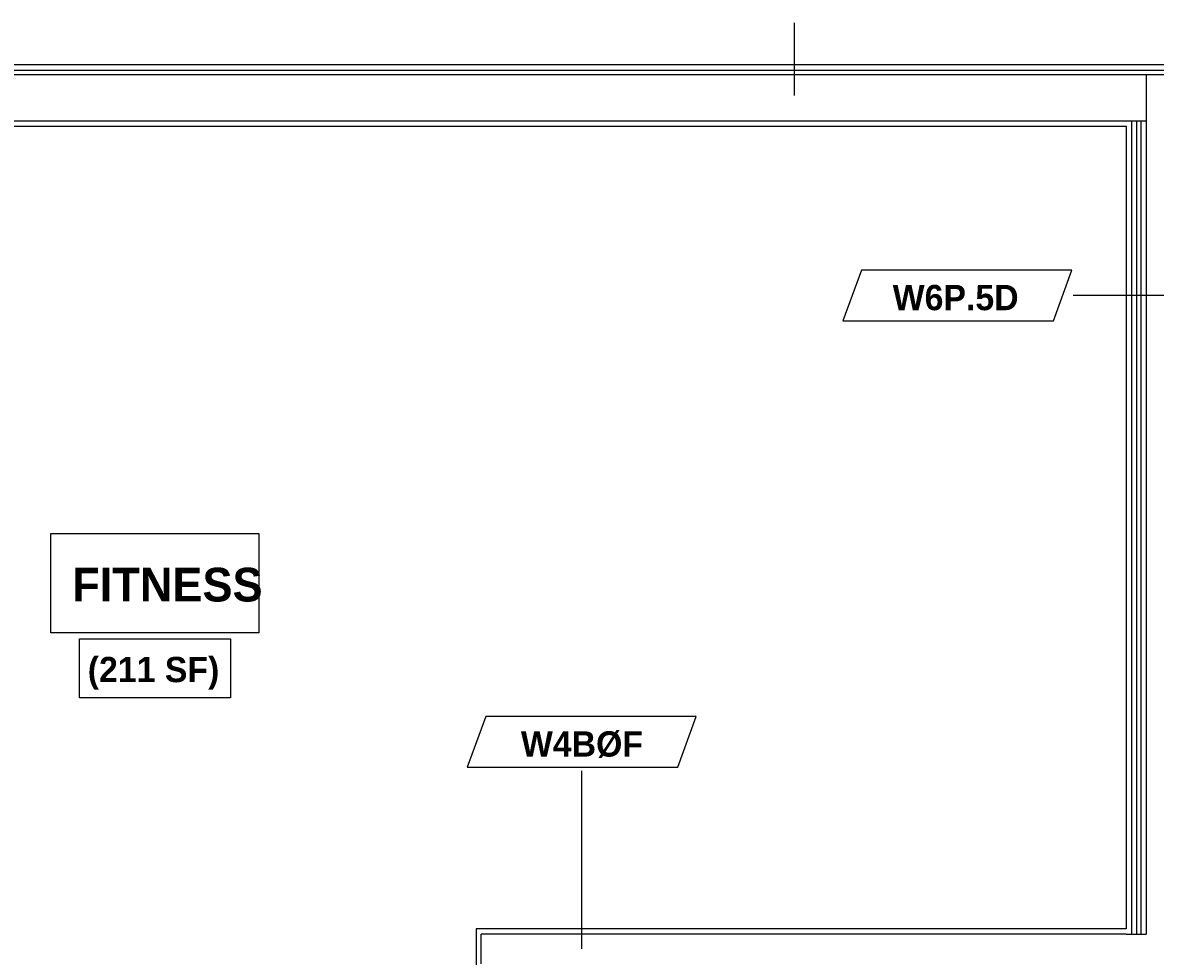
# Model space of a CAD drawing. Header units: inches. Extents: x -4058 to -1781, y 9814 to 12264.
# Drawn here: x -3052.1 to -2917.7, y 11542.1 to 11652.9 of the extents above; entities that cross this region are included whole.
import ezdxf

# ---------------------------------------------------------------- set-up
doc = ezdxf.new("R2010")
doc.units = ezdxf.units.IN
doc.header["$MEASUREMENT"] = 0
for name, color, linetype, lineweight in [('0-1', 7, 'Continuous', 5), ('A-AREA-IDEN', 2, 'Continuous', 9), ('A-WALL-1', 7, 'Continuous', 9), ('A-WALL-2', 250, 'Continuous', 18), ('A-WALL-IDEN', 211, 'Continuous', 9), ('I-WALL-1', 7, 'Continuous', 9)]:
    doc.layers.add(name, color=color, linetype=linetype, lineweight=lineweight)
doc.styles.add('Century Gothic_B', font='GOTHICB.TTF', dxfattribs={"height": 4})
doc.styles.add('Century Gothic_B_1', font='GOTHICB.TTF', dxfattribs={"height": 3})

# ---------------------------------------------------------------- blocks, each defined once
blk = doc.blocks.new('CTR - 1st Phase - Common Walls_rvt-1-UNIT PLANS - 1ST FLOOR')
at = {"layer": 'A-WALL-1'}
for p, q in [((-2921.2, 11545.35), (-2998.32, 11545.35)), ((-2998.32, 11545.35), (-2998.32, 11544.73)), ((-2998.32, 11544.73), (-2998.32, 11540.6))]:
    blk.add_line(p, q, dxfattribs=at)
at = {"layer": 'A-WALL-2'}
for p, q in [((-3157.14, 11647.24), (-2921.2, 11647.24)), ((-2921.2, 11647.24), (-2913.32, 11647.24)), ((-3157.14, 11646.74), (-2921.2, 11646.74)), ((-2921.2, 11646.74), (-2918.82, 11646.74)), ((-2918.82, 11646.74), (-2918.82, 11641.24)), ((-2918.82, 11646.74), (-2918.82, 11641.24)), ((-2918.82, 11646.74), (-2913.32, 11646.74)), ((-3157.14, 11641.24), (-2921.2, 11641.24)), ((-2921.2, 11641.24), (-2920.57, 11641.24)), ((-2920.57, 11641.24), (-2920.57, 11544.73)), ((-2920.57, 11641.24), (-2919.95, 11641.24)), ((-2919.95, 11641.24), (-2919.95, 11544.73)), ((-2919.95, 11641.24), (-2919.45, 11641.24)), ((-2919.45, 11641.24), (-2919.45, 11544.73)), ((-2919.45, 11641.24), (-2918.82, 11641.24)), ((-2918.82, 11641.24), (-2918.82, 11544.73)), ((-2921.2, 11544.73), (-2997.7, 11544.73)), ((-2997.7, 11541.23), (-2997.7, 11544.73)), ((-2921.2, 11544.73), (-2920.57, 11544.73)), ((-2920.57, 11544.73), (-2919.95, 11544.73)), ((-2919.95, 11544.73), (-2919.45, 11544.73)), ((-2919.45, 11544.73), (-2918.82, 11544.73))]:
    blk.add_line(p, q, dxfattribs=at)
at = {"layer": 'I-WALL-1'}
for p, q in [((-2921.2, 11647.86), (-3157.14, 11647.86)), ((-2912.7, 11647.86), (-2921.2, 11647.86)), ((-3157.14, 11640.61), (-2921.2, 11640.61)), ((-2921.2, 11640.61), (-2921.2, 11545.35))]:
    blk.add_line(p, q, dxfattribs=at)
blk = doc.blocks.new('Wall Tag - Arch Wall-3956453-UNIT PLANS - 1ST FLOOR')
at = {"layer": 'A-WALL-IDEN'}
for p, q in [((-0.3561, 0.0937), (-0.4244, -0.0937)), ((0.4244, 0.0937), (-0.3561, 0.0937)), ((0.3561, -0.0937), (0.4244, 0.0937)), ((-0.4244, -0.0937), (0.3561, -0.0937))]:
    blk.add_line(p, q, dxfattribs=at)

msp = doc.modelspace()

# ---------------------------------------------------------------- linework, layer by layer
at = {"layer": 'A-AREA-IDEN', "flags": 128}
for points in [[(-3048.79, 11592.26), (-3024.08, 11592.26), (-3024.08, 11580.47), (-3048.79, 11580.47)], [(-3045.39, 11579.79), (-3027.47, 11579.79), (-3027.47, 11572.79), (-3045.39, 11572.79)]]:
    msp.add_lwpolyline(points, close=True, dxfattribs=at)
at = {"layer": 'A-WALL-IDEN'}
for p, q in [((-2960.53, 11644.24), (-2960.53, 11652.87)), ((-2916.64, 11620.51), (-2927.48, 11620.51)), ((-2985.78, 11542.98), (-2985.78, 11564.13))]:
    msp.add_line(p, q, dxfattribs=at)

# ---------------------------------------------------------------- block references
at = {"layer": '0-1'}
msp.add_blockref('CTR - 1st Phase - Common Walls_rvt-1-UNIT PLANS - 1ST FLOOR', (0, 0), dxfattribs=at)
at = {"layer": 'A-WALL-IDEN', "xscale": 31.99999999999999, "yscale": 31.99999999999999, "zscale": 31.99999999999999}
for p in [(-2941.21, 11620.51), (-2985.78, 11567.55)]:
    msp.add_blockref('Wall Tag - Arch Wall-3956453-UNIT PLANS - 1ST FLOOR', p, dxfattribs=at)

# ---------------------------------------------------------------- texts
at = {"layer": 'A-AREA-IDEN', "attachment_point": 1}
for s, insert, char_height, width, style in [('FITNESS', (-3046.23, 11588.2), 4, 23.634, 'Century Gothic_B'), ('(211 SF)', (-3044.39, 11577.63), 3, 19.19, 'Century Gothic_B_1')]:
    msp.add_mtext(s, dxfattribs=dict(at, insert=insert, char_height=char_height, width=width, style=style))
at = {"layer": 'A-WALL-IDEN', "char_height": 3, "attachment_point": 1, "style": 'Century Gothic_B_1'}
for s, insert, width in [('W6P.5D', (-2948.89, 11621.76), 18.483), ('W4BØF', (-2993, 11568.8), 17.372)]:
    msp.add_mtext(s, dxfattribs=dict(at, insert=insert, width=width))

doc.saveas('drawing.dxf')
